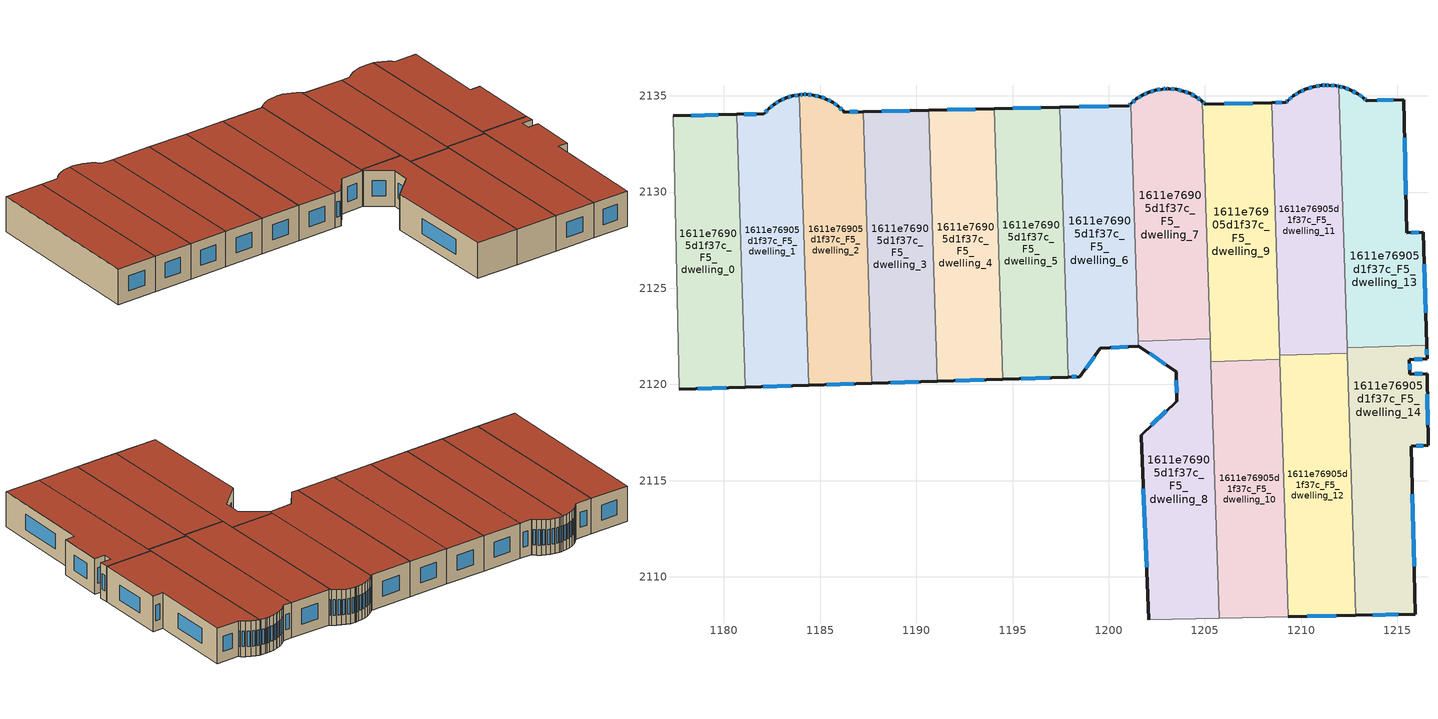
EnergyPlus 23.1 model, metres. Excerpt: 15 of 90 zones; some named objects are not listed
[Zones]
1611e76905d1f37c_F5_dwelling_0
 floor to 1611e76905d1f37c_F4_dwelling_0 (EU_floor_Construction): 1180.66,2134.03 1181.11,2119.85 1177.67,2119.74 1177.35,2133.96 z15
 wall outside (EU_wall_Construction): 1177.67,2119.74 1181.11,2119.85 / 1180.66,2134.03 1177.35,2133.96 z15:18
 wall to 1611e76905d1f37c_F5_dwelling_1 (EU_wall_Construction): 1181.11,2119.85 1180.66,2134.03 z15:18
 wall adiabatic (EU_wall_Construction): 1177.35,2133.96 1177.67,2119.74 z15:18
 window (EU_Window_Construction): 1178.65,2119.77 1180.13,2119.82 / 1179.71,2134.01 1178.3,2133.98 z15.86:17.14
 roof outside (EU_roof_Construction): 1181.11,2119.85 1180.66,2134.03 1177.35,2133.96 1177.67,2119.74 z18
1611e76905d1f37c_F5_dwelling_1
 floor to 1611e76905d1f37c_F4_dwelling_1 (EU_floor_Construction): 1183.93,2135.06 1184.41,2119.95 1181.11,2119.85 1180.66,2134.03 1182.09,2134.07 1182.33,2134.33 1182.6,2134.56 1182.91,2134.75 1183.23,2134.9 1183.58,2135 z15
 wall outside (EU_wall_Construction): 1183.93,2135.06 1183.58,2135 1183.23,2134.9 1182.91,2134.75 1182.6,2134.56 1182.33,2134.33 1182.09,2134.07 / 1181.11,2119.85 1184.41,2119.95 / 1182.08,2134.06 1180.66,2134.03 z15:18
 wall to 1611e76905d1f37c_F5_dwelling_2 (EU_wall_Construction): 1184.41,2119.95 1183.93,2135.06 z15:18
 window (EU_Window_Construction): 1182.26,2134.26 1182.15,2134.14 / 1182.53,2134.49 1182.41,2134.4 / 1182.82,2134.69 1182.69,2134.61 / 1183.14,2134.86 1183,2134.79 / 1183.48,2134.97 1183.33,2134.93 / 1183.83,2135.04 1183.68,2135.02 / 1182.05,2119.88 1183.47,2119.92 / 1181.67,2134.05 1181.06,2134.04 z15.86:17.14
 roof outside (EU_roof_Construction): 1184.41,2119.95 1183.93,2135.06 1183.58,2135 1183.23,2134.9 1182.91,2134.75 1182.6,2134.56 1182.33,2134.33 1182.09,2134.07 1180.66,2134.03 1181.11,2119.85 z18
1611e76905d1f37c_F5_dwelling_10
 floor to 1611e76905d1f37c_F4_dwelling_10 (EU_floor_Construction): 1208.89,2121.3 1209.32,2107.92 1205.73,2107.84 1205.31,2121.19 z15
 wall to 1611e76905d1f37c_F5_dwelling_9 (EU_wall_Construction): 1208.89,2121.3 1205.31,2121.19 z15:18
 wall adiabatic (EU_wall_Construction): 1205.73,2107.84 1209.32,2107.92 z15:18
 wall to 1611e76905d1f37c_F5_dwelling_8 (EU_wall_Construction): 1205.31,2121.19 1205.73,2107.84 z15:18
 wall to 1611e76905d1f37c_F5_dwelling_12 (EU_wall_Construction): 1209.32,2107.92 1208.89,2121.3 z15:18
 roof outside (EU_roof_Construction): 1209.32,2107.92 1208.89,2121.3 1205.31,2121.19 1205.73,2107.84 z18
1611e76905d1f37c_F5_dwelling_11
 floor to 1611e76905d1f37c_F4_dwelling_11 (EU_floor_Construction): 1211.96,2135.5 1212.4,2121.63 1208.88,2121.52 1208.46,2134.65 1209.21,2134.67 1209.29,2134.75 1209.6,2135 1209.93,2135.21 1210.22,2135.34 1210.29,2135.37 1210.66,2135.49 1211.05,2135.55 1211.29,2135.57 1211.45,2135.56 1211.84,2135.53 z15
 wall outside (EU_wall_Construction): 1211.96,2135.5 1211.84,2135.53 1211.45,2135.56 1211.29,2135.57 1211.05,2135.55 1210.66,2135.49 1210.29,2135.37 1210.22,2135.34 1209.93,2135.21 1209.6,2135 1209.29,2134.75 1209.21,2134.67 1208.46,2134.65 z15:18
 wall to 1611e76905d1f37c_F5_dwelling_12 (EU_wall_Construction): 1208.88,2121.52 1212.4,2121.63 z15:18
 wall to 1611e76905d1f37c_F5_dwelling_13 (EU_wall_Construction): 1212.39,2121.92 1211.96,2135.5 z15:18
 wall to 1611e76905d1f37c_F5_dwelling_9 (EU_wall_Construction): 1208.46,2134.65 1208.88,2121.52 z15:18
 wall to 1611e76905d1f37c_F5_dwelling_14 (EU_wall_Construction): 1212.4,2121.63 1212.39,2121.92 z15:18
 window (EU_Window_Construction): 1209.51,2134.93 1209.38,2134.82 / 1209.84,2135.15 1209.69,2135.06 / 1210.14,2135.3 1210.01,2135.25 / 1210.56,2135.45 1210.4,2135.4 / 1210.94,2135.53 1210.78,2135.5 / 1211.22,2135.56 1211.12,2135.55 / 1211.4,2135.56 1211.33,2135.56 / 1211.72,2135.54 1211.56,2135.55 / 1211.92,2135.51 1211.87,2135.52 / 1209,2134.66 1208.68,2134.65 / 1209.27,2134.73 1209.23,2134.69 z15.86:17.14
 roof outside (EU_roof_Construction): 1212.4,2121.63 1211.96,2135.5 1211.84,2135.53 1211.45,2135.56 1211.29,2135.57 1211.05,2135.55 1210.66,2135.49 1210.29,2135.37 1210.22,2135.34 1209.93,2135.21 1209.6,2135 1209.29,2134.75 1209.21,2134.67 1208.46,2134.65 1208.88,2121.52 z18
1611e76905d1f37c_F5_dwelling_12
 floor to 1611e76905d1f37c_F4_dwelling_12 (EU_floor_Construction): 1212.4,2121.63 1212.84,2108 1209.32,2107.92 1208.88,2121.52 z15
 wall outside (EU_wall_Construction): 1209.32,2107.92 1212.84,2108 z15:18
 wall to 1611e76905d1f37c_F5_dwelling_14 (EU_wall_Construction): 1212.84,2108 1212.4,2121.63 z15:18
 wall to 1611e76905d1f37c_F5_dwelling_9 (EU_wall_Construction): 1208.88,2121.52 1208.89,2121.3 z15:18
 window (EU_Window_Construction): 1210.32,2107.94 1211.83,2107.97 z15.86:17.14
 roof outside (EU_roof_Construction): 1212.84,2108 1212.4,2121.63 1208.88,2121.52 1209.32,2107.92 z18
1611e76905d1f37c_F5_dwelling_13
 floor to 1611e76905d1f37c_F4_dwelling_13 (EU_floor_Construction): 1215.33,2134.8 1215.48,2127.88 1216.36,2127.91 1216.53,2122.05 1212.39,2121.92 1211.96,2135.5 1212.22,2135.44 1212.59,2135.3 1212.94,2135.12 1213.26,2134.89 1213.41,2134.76 z15
 wall outside (EU_wall_Construction): 1216.53,2122.05 1216.36,2127.91 1215.48,2127.88 1215.33,2134.8 1213.41,2134.76 1213.26,2134.89 1212.94,2135.12 1212.59,2135.3 1212.22,2135.44 1211.96,2135.5 z15:18
 wall to 1611e76905d1f37c_F5_dwelling_14 (EU_wall_Construction): 1212.39,2121.92 1216.53,2122.05 z15:18
 window (EU_Window_Construction): 1212.15,2135.46 1212.03,2135.48 / 1212.48,2135.34 1212.33,2135.4 / 1212.84,2135.17 1212.69,2135.25 / 1213.16,2134.95 1213.03,2135.05 / 1213.36,2134.8 1213.3,2134.85 / 1214.78,2134.79 1213.96,2134.77 / 1215.44,2129.86 1215.38,2132.82 / 1216.11,2127.9 1215.73,2127.89 / 1216.48,2123.72 1216.41,2126.24 z15.86:17.14
 roof outside (EU_roof_Construction): 1216.53,2122.05 1216.36,2127.91 1215.48,2127.88 1215.33,2134.8 1213.41,2134.76 1213.26,2134.89 1212.94,2135.12 1212.59,2135.3 1212.22,2135.44 1211.96,2135.5 1212.39,2121.92 z18
1611e76905d1f37c_F5_dwelling_14
 floor to 1611e76905d1f37c_F4_dwelling_14 (EU_floor_Construction): 1216.53,2122.05 1216.54,2121.33 1215.63,2121.3 1215.65,2120.53 1216.56,2120.57 1216.59,2116.84 1215.73,2116.79 1215.92,2108.06 1212.84,2108 1212.39,2121.92 z15
 wall outside (EU_wall_Construction): 1212.84,2108 1215.92,2108.06 1215.73,2116.79 1216.59,2116.84 1216.56,2120.57 1215.65,2120.53 1215.63,2121.3 1216.54,2121.33 1216.53,2122.05 z15:18
 window (EU_Window_Construction): 1215.64,2120.75 1215.64,2121.08 / 1216.3,2120.56 1215.91,2120.54 / 1216.58,2117.9 1216.57,2119.5 / 1215.98,2116.81 1216.35,2116.82 / 1215.87,2110.56 1215.79,2114.3 / 1213.72,2108.02 1215.04,2108.04 / 1216.54,2121.53 1216.53,2121.84 / 1215.89,2121.3 1216.28,2121.32 z15.86:17.14
 roof outside (EU_roof_Construction): 1215.92,2108.06 1215.73,2116.79 1216.59,2116.84 1216.56,2120.57 1215.65,2120.53 1215.63,2121.3 1216.54,2121.33 1216.53,2122.05 1212.39,2121.92 1212.84,2108 z18
1611e76905d1f37c_F5_dwelling_2
 floor to 1611e76905d1f37c_F4_dwelling_2 (EU_floor_Construction): 1187.23,2134.18 1187.69,2120.06 1184.41,2119.95 1183.93,2135.06 1184.14,2135.08 1184.29,2135.07 1184.64,2135.04 1184.99,2134.96 1185.33,2134.83 1185.64,2134.67 1185.93,2134.46 1186.2,2134.21 1186.25,2134.16 z15
 wall outside (EU_wall_Construction): 1187.23,2134.18 1186.25,2134.16 1186.2,2134.21 1185.93,2134.46 1185.64,2134.67 1185.33,2134.83 1184.99,2134.96 1184.64,2135.04 1184.29,2135.07 1184.14,2135.08 1183.93,2135.06 / 1184.41,2119.95 1187.69,2120.06 z15:18
 wall to 1611e76905d1f37c_F5_dwelling_3 (EU_wall_Construction): 1187.69,2120.06 1187.23,2134.18 z15:18
 window (EU_Window_Construction): 1184.25,2135.07 1184.18,2135.07 / 1184.54,2135.05 1184.39,2135.06 / 1184.89,2134.98 1184.74,2135.02 / 1185.23,2134.87 1185.09,2134.92 / 1185.55,2134.71 1185.42,2134.79 / 1185.85,2134.52 1185.73,2134.61 / 1186.12,2134.28 1186.01,2134.39 / 1186.95,2134.17 1186.53,2134.16 / 1185.35,2119.98 1186.75,2120.03 / 1184.08,2135.07 1183.99,2135.06 z15.86:17.14
 roof outside (EU_roof_Construction): 1187.69,2120.06 1187.23,2134.18 1186.25,2134.16 1186.2,2134.21 1185.93,2134.46 1185.64,2134.67 1185.33,2134.83 1184.99,2134.96 1184.64,2135.04 1184.29,2135.07 1184.14,2135.08 1183.93,2135.06 1184.41,2119.95 z18
1611e76905d1f37c_F5_dwelling_3
 floor to 1611e76905d1f37c_F4_dwelling_3 (EU_floor_Construction): 1190.63,2134.25 1191.08,2120.17 1187.69,2120.06 1187.23,2134.18 z15
 wall outside (EU_wall_Construction): 1187.69,2120.06 1191.08,2120.17 / 1190.63,2134.25 1187.23,2134.18 z15:18
 wall to 1611e76905d1f37c_F5_dwelling_4 (EU_wall_Construction): 1191.08,2120.17 1190.63,2134.25 z15:18
 window (EU_Window_Construction): 1188.66,2120.09 1190.11,2120.14 / 1189.66,2134.23 1188.21,2134.2 z15.86:17.14
 roof outside (EU_roof_Construction): 1191.08,2120.17 1190.63,2134.25 1187.23,2134.18 1187.69,2120.06 z18
1611e76905d1f37c_F5_dwelling_4
 floor to 1611e76905d1f37c_F4_dwelling_4 (EU_floor_Construction): 1194.04,2134.33 1194.49,2120.28 1191.08,2120.17 1190.63,2134.25 z15
 wall outside (EU_wall_Construction): 1191.08,2120.17 1194.49,2120.28 / 1194.04,2134.33 1190.63,2134.25 z15:18
 wall to 1611e76905d1f37c_F5_dwelling_5 (EU_wall_Construction): 1194.49,2120.28 1194.04,2134.33 z15:18
 window (EU_Window_Construction): 1192.06,2120.2 1193.52,2120.24 / 1193.07,2134.31 1191.61,2134.27 z15.86:17.14
 roof outside (EU_roof_Construction): 1194.49,2120.28 1194.04,2134.33 1190.63,2134.25 1191.08,2120.17 z18
1611e76905d1f37c_F5_dwelling_5
 floor to 1611e76905d1f37c_F4_dwelling_5 (EU_floor_Construction): 1197.45,2134.41 1197.9,2120.38 1194.49,2120.28 1194.04,2134.33 z15
 wall outside (EU_wall_Construction): 1194.49,2120.28 1197.9,2120.38 / 1197.45,2134.41 1194.04,2134.33 z15:18
 wall to 1611e76905d1f37c_F5_dwelling_6 (EU_wall_Construction): 1197.9,2120.38 1197.45,2134.41 z15:18
 window (EU_Window_Construction): 1195.47,2120.31 1196.93,2120.35 / 1196.48,2134.38 1195.02,2134.35 z15.86:17.14
 roof outside (EU_roof_Construction): 1197.9,2120.38 1197.45,2134.41 1194.04,2134.33 1194.49,2120.28 z18
1611e76905d1f37c_F5_dwelling_6
 floor to 1611e76905d1f37c_F4_dwelling_6 (EU_floor_Construction): 1201.14,2134.59 1201.54,2121.99 1199.57,2121.88 1198.49,2120.4 1197.9,2120.38 1197.45,2134.41 1201.03,2134.48 z15
 wall outside (EU_wall_Construction): 1201.14,2134.59 1201.03,2134.48 1197.45,2134.41 / 1197.9,2120.38 1198.49,2120.4 1199.57,2121.88 1201.54,2121.99 z15:18
 wall to 1611e76905d1f37c_F5_dwelling_7 (EU_wall_Construction): 1201.53,2122.25 1201.14,2134.59 z15:18
 wall to 1611e76905d1f37c_F5_dwelling_8 (EU_wall_Construction): 1201.54,2121.99 1201.53,2122.25 z15:18
 window (EU_Window_Construction): 1200.01,2134.46 1198.48,2134.43 / 1201.11,2134.56 1201.06,2134.51 / 1200.13,2121.91 1200.98,2121.96 / 1198.8,2120.82 1199.26,2121.46 / 1198.07,2120.39 1198.32,2120.4 z15.86:17.14
 roof outside (EU_roof_Construction): 1201.54,2121.99 1201.14,2134.59 1201.03,2134.48 1197.45,2134.41 1197.9,2120.38 1198.49,2120.4 1199.57,2121.88 z18
1611e76905d1f37c_F5_dwelling_7
 floor to 1611e76905d1f37c_F4_dwelling_7 (EU_floor_Construction): 1204.83,2134.74 1204.87,2134.7 1205.27,2122.37 1201.53,2122.25 1201.14,2134.59 1201.16,2134.61 1201.44,2134.84 1201.75,2135.04 1202.08,2135.19 1202.43,2135.29 1202.79,2135.36 1203.01,2135.37 1203.1,2135.37 1203.15,2135.37 1203.51,2135.33 1203.87,2135.25 1204.21,2135.12 1204.53,2134.95 z15
 wall outside (EU_wall_Construction): 1204.87,2134.7 1204.83,2134.74 1204.53,2134.95 1204.21,2135.12 1203.87,2135.25 1203.51,2135.33 1203.15,2135.37 1203.1,2135.37 1203.01,2135.37 1202.79,2135.36 1202.43,2135.29 1202.08,2135.19 1201.75,2135.04 1201.44,2134.84 1201.16,2134.61 1201.14,2134.59 z15:18
 wall to 1611e76905d1f37c_F5_dwelling_8 (EU_wall_Construction): 1201.53,2122.25 1205.27,2122.37 z15:18
 wall to 1611e76905d1f37c_F5_dwelling_9 (EU_wall_Construction): 1205.27,2122.37 1204.87,2134.7 z15:18
 window (EU_Window_Construction): 1204.11,2135.16 1203.97,2135.22 / 1204.44,2135 1204.3,2135.08 / 1204.74,2134.8 1204.62,2134.89 / 1201.36,2134.78 1201.24,2134.68 / 1201.66,2134.98 1201.53,2134.9 / 1201.99,2135.15 1201.85,2135.08 / 1202.33,2135.26 1202.18,2135.22 / 1202.69,2135.34 1202.53,2135.31 / 1202.94,2135.37 1202.85,2135.36 / 1203.07,2135.37 1203.03,2135.37 / 1203.41,2135.34 1203.26,2135.36 / 1203.77,2135.28 1203.62,2135.31 z15.86:17.14
 roof outside (EU_roof_Construction): 1205.27,2122.37 1204.87,2134.7 1204.83,2134.74 1204.53,2134.95 1204.21,2135.12 1203.87,2135.25 1203.51,2135.33 1203.15,2135.37 1203.1,2135.37 1203.01,2135.37 1202.79,2135.36 1202.43,2135.29 1202.08,2135.19 1201.75,2135.04 1201.44,2134.84 1201.16,2134.61 1201.14,2134.59 1201.53,2122.25 z18
1611e76905d1f37c_F5_dwelling_8
 floor to 1611e76905d1f37c_F4_dwelling_8 (EU_floor_Construction): 1205.27,2122.37 1205.73,2107.84 1202.08,2107.76 1201.69,2117.31 1201.69,2117.37 1203.52,2119.13 1203.52,2120.65 1201.57,2121.99 1201.54,2121.99 1201.53,2122.25 z15
 wall outside (EU_wall_Construction): 1201.54,2121.99 1201.57,2121.99 1203.52,2120.65 1203.52,2119.13 1201.69,2117.37 1201.69,2117.31 1202.08,2107.76 z15:18
 wall adiabatic (EU_wall_Construction): 1202.08,2107.76 1205.73,2107.84 z15:18
 wall to 1611e76905d1f37c_F5_dwelling_9 (EU_wall_Construction): 1205.31,2121.19 1205.27,2122.37 z15:18
 window (EU_Window_Construction): 1201.8,2114.58 1201.97,2110.49 / 1203,2118.62 1202.21,2117.87 / 1203.52,2120.21 1203.52,2119.56 / 1202.13,2121.61 1202.96,2121.03 z15.86:17.14
 roof outside (EU_roof_Construction): 1205.73,2107.84 1205.27,2122.37 1201.53,2122.25 1201.54,2121.99 1201.57,2121.99 1203.52,2120.65 1203.52,2119.13 1201.69,2117.37 1201.69,2117.31 1202.08,2107.76 z18
1611e76905d1f37c_F5_dwelling_9
 floor to 1611e76905d1f37c_F4_dwelling_9 (EU_floor_Construction): 1208.46,2134.65 1208.89,2121.3 1205.31,2121.19 1204.87,2134.7 1205.02,2134.57 z15
 wall outside (EU_wall_Construction): 1208.46,2134.65 1205.02,2134.57 1204.87,2134.7 z15:18
 window (EU_Window_Construction): 1204.98,2134.61 1204.91,2134.66 / 1207.48,2134.63 1206,2134.59 z15.86:17.14
 roof outside (EU_roof_Construction): 1208.89,2121.3 1208.46,2134.65 1205.02,2134.57 1204.87,2134.7 1205.31,2121.19 z18
[Building]
EU S2 Campaign: North Axis=0; Terrain=City; Solar Distribution=FullExterior
[Site:Location]
Helsinki-Vantaa.AP: Latitude=60.317; Longitude=24.963; Time Zone=2; Elevation=54.6
[SizingPeriod:WeatherFileDays]
AnnualSizingPeriod: Begin Month=1; Begin Day of Month=1; End Month=12; End Day of Month=31; Day of Week for Start Day=Monday; Use Weather File Daylight Saving Period=No; Use Weather File Rain and Snow Indicators=No
[MATERIAL]
EU_InternalMass_Material: Roughness=MediumRough; Thickness=0.1; Conductivity=1; Density=1800; Specific Heat=900; Thermal Absorptance=0.9; Solar Absorptance=0.7; Visible Absorptance=0.7
[MATERIAL:NOMASS] Roughness=MediumRough; Thermal Absorptance=0.9; Solar Absorptance=0.7; Visible Absorptance=0.7
Name | Thermal Resistance
EU_wall_NoMass | 1.10183
EU_roof_NoMass; EU_floor_NoMass | 1.70606
[WINDOWMATERIAL:SIMPLEGLAZINGSYSTEM]
EU_Window_SimpleGlazing: UFactor=3.11035; Solar Heat Gain Coefficient=0.8; Visible Transmittance=0.8
[CONSTRUCTION]
EU_wall_Construction: EU_wall_NoMass
EU_roof_Construction: EU_roof_NoMass
EU_floor_Construction: EU_floor_NoMass
EU_Window_Construction: EU_Window_SimpleGlazing
EU_InternalMass_Construction: EU_InternalMass_Material
[ZONE] Type=1; Multiplier=1; Ceiling Height=autocalculate; Floor Area=autocalculate; Part of Total Floor Area=Yes
Name | Volume
1611e76905d1f37c_F5_dwelling_0; 1611e76905d1f37c_F5_dwelling_4 | 143.917
1611e76905d1f37c_F5_dwelling_1 | 143.889
1611e76905d1f37c_F5_dwelling_10; 1611e76905d1f37c_F5_dwelling_11 | 143.903
1611e76905d1f37c_F5_dwelling_12 | 143.909
1611e76905d1f37c_F5_dwelling_13 | 143.911
1611e76905d1f37c_F5_dwelling_14 | 143.908
1611e76905d1f37c_F5_dwelling_2; 1611e76905d1f37c_F5_dwelling_8 | 143.896
1611e76905d1f37c_F5_dwelling_3 | 143.895
1611e76905d1f37c_F5_dwelling_5 | 143.881
1611e76905d1f37c_F5_dwelling_6 | 143.907
1611e76905d1f37c_F5_dwelling_7 | 143.9
1611e76905d1f37c_F5_dwelling_9 | 143.897
[INTERNALMASS] Construction=EU_InternalMass_Construction
Name | Zone or ZoneList | Surface Area
1611e76905d1f37c_F5_dwelling_0_EU_InternalMass | 1611e76905d1f37c_F5_dwelling_0 | 47.9723
1611e76905d1f37c_F5_dwelling_1_EU_InternalMass | 1611e76905d1f37c_F5_dwelling_1 | 47.9581
1611e76905d1f37c_F5_dwelling_2_EU_InternalMass | 1611e76905d1f37c_F5_dwelling_2 | 47.9652
1611e76905d1f37c_F5_dwelling_3_EU_InternalMass | 1611e76905d1f37c_F5_dwelling_3 | 47.9651
1611e76905d1f37c_F5_dwelling_4_EU_InternalMass | 1611e76905d1f37c_F5_dwelling_4 | 47.9728
1611e76905d1f37c_F5_dwelling_5_EU_InternalMass | 1611e76905d1f37c_F5_dwelling_5 | 47.9601
1611e76905d1f37c_F5_dwelling_6_EU_InternalMass | 1611e76905d1f37c_F5_dwelling_6 | 47.9691
1611e76905d1f37c_F5_dwelling_7_EU_InternalMass | 1611e76905d1f37c_F5_dwelling_7 | 47.967
1611e76905d1f37c_F5_dwelling_8_EU_InternalMass | 1611e76905d1f37c_F5_dwelling_8 | 47.9653
1611e76905d1f37c_F5_dwelling_9_EU_InternalMass | 1611e76905d1f37c_F5_dwelling_9 | 47.9667
1611e76905d1f37c_F5_dwelling_10_EU_InternalMass | 1611e76905d1f37c_F5_dwelling_10 | 47.9673
1611e76905d1f37c_F5_dwelling_11_EU_InternalMass | 1611e76905d1f37c_F5_dwelling_11 | 47.9675
1611e76905d1f37c_F5_dwelling_12_EU_InternalMass | 1611e76905d1f37c_F5_dwelling_12 | 47.9707
1611e76905d1f37c_F5_dwelling_13_EU_InternalMass | 1611e76905d1f37c_F5_dwelling_13 | 47.9705
1611e76905d1f37c_F5_dwelling_14_EU_InternalMass | 1611e76905d1f37c_F5_dwelling_14 | 47.9692
[OTHEREQUIPMENT] Fuel Type=Electricity; Design Level Calculation Method=Watts/Area; Power per Zone Floor Area=1; Fraction Latent=0; Fraction Radiant=0; Fraction Lost=0; Carbon Dioxide Generation Rate=0; EndUse Subcategory=EU_Step8_InternalGains
Name | Zone or ZoneList or Space or SpaceList | Schedule
EU_Step8_InternalGain_1611e76905d1f37c_F5_dwelling_0_f000 | 1611e76905d1f37c_F5_dwelling_0 | EU_Step8_GainSchedule_1611e76905d1f37c_F5_dwelling_0_f000
EU_Step8_InternalGain_1611e76905d1f37c_F5_dwelling_1_f000 | 1611e76905d1f37c_F5_dwelling_1 | EU_Step8_GainSchedule_1611e76905d1f37c_F5_dwelling_1_f000
EU_Step8_InternalGain_1611e76905d1f37c_F5_dwelling_2_f000 | 1611e76905d1f37c_F5_dwelling_2 | EU_Step8_GainSchedule_1611e76905d1f37c_F5_dwelling_2_f000
EU_Step8_InternalGain_1611e76905d1f37c_F5_dwelling_3_f000 | 1611e76905d1f37c_F5_dwelling_3 | EU_Step8_GainSchedule_1611e76905d1f37c_F5_dwelling_3_f000
EU_Step8_InternalGain_1611e76905d1f37c_F5_dwelling_4_f000 | 1611e76905d1f37c_F5_dwelling_4 | EU_Step8_GainSchedule_1611e76905d1f37c_F5_dwelling_4_f000
EU_Step8_InternalGain_1611e76905d1f37c_F5_dwelling_5_f000 | 1611e76905d1f37c_F5_dwelling_5 | EU_Step8_GainSchedule_1611e76905d1f37c_F5_dwelling_5_f000
EU_Step8_InternalGain_1611e76905d1f37c_F5_dwelling_6_f000 | 1611e76905d1f37c_F5_dwelling_6 | EU_Step8_GainSchedule_1611e76905d1f37c_F5_dwelling_6_f000
EU_Step8_InternalGain_1611e76905d1f37c_F5_dwelling_7_f000 | 1611e76905d1f37c_F5_dwelling_7 | EU_Step8_GainSchedule_1611e76905d1f37c_F5_dwelling_7_f000
EU_Step8_InternalGain_1611e76905d1f37c_F5_dwelling_8_f000 | 1611e76905d1f37c_F5_dwelling_8 | EU_Step8_GainSchedule_1611e76905d1f37c_F5_dwelling_8_f000
EU_Step8_InternalGain_1611e76905d1f37c_F5_dwelling_9_f000 | 1611e76905d1f37c_F5_dwelling_9 | EU_Step8_GainSchedule_1611e76905d1f37c_F5_dwelling_9_f000
EU_Step8_InternalGain_1611e76905d1f37c_F5_dwelling_10_f000 | 1611e76905d1f37c_F5_dwelling_10 | EU_Step8_GainSchedule_1611e76905d1f37c_F5_dwelling_10_f000
EU_Step8_InternalGain_1611e76905d1f37c_F5_dwelling_11_f000 | 1611e76905d1f37c_F5_dwelling_11 | EU_Step8_GainSchedule_1611e76905d1f37c_F5_dwelling_11_f000
EU_Step8_InternalGain_1611e76905d1f37c_F5_dwelling_12_f000 | 1611e76905d1f37c_F5_dwelling_12 | EU_Step8_GainSchedule_1611e76905d1f37c_F5_dwelling_12_f000
EU_Step8_InternalGain_1611e76905d1f37c_F5_dwelling_13_f000 | 1611e76905d1f37c_F5_dwelling_13 | EU_Step8_GainSchedule_1611e76905d1f37c_F5_dwelling_13_f000
EU_Step8_InternalGain_1611e76905d1f37c_F5_dwelling_14_f000 | 1611e76905d1f37c_F5_dwelling_14 | EU_Step8_GainSchedule_1611e76905d1f37c_F5_dwelling_14_f000
[ZONEVENTILATION:DESIGNFLOWRATE] Schedule=EU_AlwaysOn; Design Flow Rate Calculation Method=AirChanges/Hour; Air Changes per Hour=0.756316; Ventilation Type=Natural; Fan Pressure Rise=0; Fan Total Efficiency=1; Constant Term Coefficient=1; Temperature Term Coefficient=0; Velocity Term Coefficient=0; Velocity Squared Term Coefficient=0; Minimum Indoor Temperature=-100; Maximum Indoor Temperature=100; Delta Temperature=-100; Minimum Outdoor Temperature=-100; Maximum Outdoor Temperature=100; Maximum Wind Speed=40
Name | Zone or ZoneList or Space or SpaceList
EU_ConstantAir_1611e76905d1f37c_F5_dwelling_0 | 1611e76905d1f37c_F5_dwelling_0
EU_ConstantAir_1611e76905d1f37c_F5_dwelling_1 | 1611e76905d1f37c_F5_dwelling_1
EU_ConstantAir_1611e76905d1f37c_F5_dwelling_2 | 1611e76905d1f37c_F5_dwelling_2
EU_ConstantAir_1611e76905d1f37c_F5_dwelling_3 | 1611e76905d1f37c_F5_dwelling_3
EU_ConstantAir_1611e76905d1f37c_F5_dwelling_4 | 1611e76905d1f37c_F5_dwelling_4
EU_ConstantAir_1611e76905d1f37c_F5_dwelling_5 | 1611e76905d1f37c_F5_dwelling_5
EU_ConstantAir_1611e76905d1f37c_F5_dwelling_6 | 1611e76905d1f37c_F5_dwelling_6
EU_ConstantAir_1611e76905d1f37c_F5_dwelling_7 | 1611e76905d1f37c_F5_dwelling_7
EU_ConstantAir_1611e76905d1f37c_F5_dwelling_8 | 1611e76905d1f37c_F5_dwelling_8
EU_ConstantAir_1611e76905d1f37c_F5_dwelling_9 | 1611e76905d1f37c_F5_dwelling_9
EU_ConstantAir_1611e76905d1f37c_F5_dwelling_10 | 1611e76905d1f37c_F5_dwelling_10
EU_ConstantAir_1611e76905d1f37c_F5_dwelling_11 | 1611e76905d1f37c_F5_dwelling_11
EU_ConstantAir_1611e76905d1f37c_F5_dwelling_12 | 1611e76905d1f37c_F5_dwelling_12
EU_ConstantAir_1611e76905d1f37c_F5_dwelling_13 | 1611e76905d1f37c_F5_dwelling_13
EU_ConstantAir_1611e76905d1f37c_F5_dwelling_14 | 1611e76905d1f37c_F5_dwelling_14
[HVACTEMPLATE:ZONE:IDEALLOADSAIRSYSTEM] System Availability Schedule=EU_AlwaysOn; Maximum Heating Supply Air Temperature=50; Minimum Cooling Supply Air Temperature=13; Maximum Heating Supply Air Humidity Ratio=0.0156; Minimum Cooling Supply Air Humidity Ratio=0.0077; Heating Limit=NoLimit; Cooling Limit=NoLimit; Heating Availability Schedule=EU_AlwaysOn; Cooling Availability Schedule=EU_CoolingOff; Dehumidification Control Type=ConstantSensibleHeatRatio; Cooling Sensible Heat Ratio=0.7; Dehumidification Setpoint=60; Humidification Control Type=None; Humidification Setpoint=30; Outdoor Air Method=None; Outdoor Air Flow Rate per Person=0.00944; Outdoor Air Flow Rate per Zone Floor Area=0; Outdoor Air Flow Rate per Zone=0; Demand Controlled Ventilation Type=None; Outdoor Air Economizer Type=NoEconomizer; Heat Recovery Type=None; Sensible Heat Recovery Effectiveness=0.7; Latent Heat Recovery Effectiveness=0.65
Name | Template Thermostat
1611e76905d1f37c_F5_dwelling_0 | EU_HeatOnly_1611e76905d1f37c_F5_dwelling_0
1611e76905d1f37c_F5_dwelling_1 | EU_HeatOnly_1611e76905d1f37c_F5_dwelling_1
1611e76905d1f37c_F5_dwelling_2 | EU_HeatOnly_1611e76905d1f37c_F5_dwelling_2
1611e76905d1f37c_F5_dwelling_3 | EU_HeatOnly_1611e76905d1f37c_F5_dwelling_3
1611e76905d1f37c_F5_dwelling_4 | EU_HeatOnly_1611e76905d1f37c_F5_dwelling_4
1611e76905d1f37c_F5_dwelling_5 | EU_HeatOnly_1611e76905d1f37c_F5_dwelling_5
1611e76905d1f37c_F5_dwelling_6 | EU_HeatOnly_1611e76905d1f37c_F5_dwelling_6
1611e76905d1f37c_F5_dwelling_7 | EU_HeatOnly_1611e76905d1f37c_F5_dwelling_7
1611e76905d1f37c_F5_dwelling_8 | EU_HeatOnly_1611e76905d1f37c_F5_dwelling_8
1611e76905d1f37c_F5_dwelling_9 | EU_HeatOnly_1611e76905d1f37c_F5_dwelling_9
1611e76905d1f37c_F5_dwelling_10 | EU_HeatOnly_1611e76905d1f37c_F5_dwelling_10
1611e76905d1f37c_F5_dwelling_11 | EU_HeatOnly_1611e76905d1f37c_F5_dwelling_11
1611e76905d1f37c_F5_dwelling_12 | EU_HeatOnly_1611e76905d1f37c_F5_dwelling_12
1611e76905d1f37c_F5_dwelling_13 | EU_HeatOnly_1611e76905d1f37c_F5_dwelling_13
1611e76905d1f37c_F5_dwelling_14 | EU_HeatOnly_1611e76905d1f37c_F5_dwelling_14
[SIZING:ZONE] Zone Cooling Design Supply Air Temperature Input Method=SupplyAirTemperature; Zone Cooling Design Supply Air Temperature=13; Zone Heating Design Supply Air Temperature Input Method=SupplyAirTemperature; Zone Heating Design Supply Air Temperature=50; Zone Cooling Design Supply Air Humidity Ratio=0.008; Zone Heating Design Supply Air Humidity Ratio=0.008; Cooling Design Air Flow Method=DesignDay; Cooling Design Air Flow Rate=0; Cooling Minimum Air Flow per Zone Floor Area=0.000762; Cooling Minimum Air Flow=0; Cooling Minimum Air Flow Fraction=0.2; Heating Design Air Flow Method=DesignDay; Heating Design Air Flow Rate=0; Heating Maximum Air Flow per Zone Floor Area=0.002032; Heating Maximum Air Flow=0.141576; Heating Maximum Air Flow Fraction=0.3; Account for Dedicated Outdoor Air System=No; Dedicated Outdoor Air System Control Strategy=NeutralSupplyAir; Dedicated Outdoor Air Low Setpoint Temperature for Design=autosize; Dedicated Outdoor Air High Setpoint Temperature for Design=autosize; Zone Load Sizing Method=Sensible Load Only No Latent Load; Zone Latent Cooling Design Supply Air Humidity Ratio Input Method=HumidityRatioDifference; Zone Cooling Design Supply Air Humidity Ratio Difference=0.005; Zone Latent Heating Design Supply Air Humidity Ratio Input Method=HumidityRatioDifference; Zone Humidification Design Supply Air Humidity Ratio Difference=0.005
1611e76905d1f37c_F5_dwelling_0; 1611e76905d1f37c_F5_dwelling_1; 1611e76905d1f37c_F5_dwelling_2; 1611e76905d1f37c_F5_dwelling_3; 1611e76905d1f37c_F5_dwelling_4; 1611e76905d1f37c_F5_dwelling_5; 1611e76905d1f37c_F5_dwelling_6; 1611e76905d1f37c_F5_dwelling_7; 1611e76905d1f37c_F5_dwelling_8; 1611e76905d1f37c_F5_dwelling_9; 1611e76905d1f37c_F5_dwelling_10; 1611e76905d1f37c_F5_dwelling_11; 1611e76905d1f37c_F5_dwelling_12; 1611e76905d1f37c_F5_dwelling_13; 1611e76905d1f37c_F5_dwelling_14
[SCHEDULE:CONSTANT]
Name | Hourly Value
EU_AlwaysOn | 1
EU_CoolingOff | 0
[SCHEDULE:FILE] Column Number=1; Rows to Skip at Top=0; Number of Hours of Data=8760; Column Separator=Comma; Interpolate to Timestep=No; Minutes per Item=60; Adjust Schedule for Daylight Savings=Yes
Name | File
EU_Step8_GainSchedule_1611e76905d1f37c_F5_dwelling_0_f000 | ../../schedules/1611e76905d1f37c/1611e76905d1f37c_F5_dwelling_0_f000_gain.csv
EU_Step8_GainSchedule_1611e76905d1f37c_F5_dwelling_1_f000 | ../../schedules/1611e76905d1f37c/1611e76905d1f37c_F5_dwelling_1_f000_gain.csv
EU_Step8_GainSchedule_1611e76905d1f37c_F5_dwelling_2_f000 | ../../schedules/1611e76905d1f37c/1611e76905d1f37c_F5_dwelling_2_f000_gain.csv
EU_Step8_GainSchedule_1611e76905d1f37c_F5_dwelling_3_f000 | ../../schedules/1611e76905d1f37c/1611e76905d1f37c_F5_dwelling_3_f000_gain.csv
EU_Step8_GainSchedule_1611e76905d1f37c_F5_dwelling_4_f000 | ../../schedules/1611e76905d1f37c/1611e76905d1f37c_F5_dwelling_4_f000_gain.csv
EU_Step8_GainSchedule_1611e76905d1f37c_F5_dwelling_5_f000 | ../../schedules/1611e76905d1f37c/1611e76905d1f37c_F5_dwelling_5_f000_gain.csv
EU_Step8_GainSchedule_1611e76905d1f37c_F5_dwelling_6_f000 | ../../schedules/1611e76905d1f37c/1611e76905d1f37c_F5_dwelling_6_f000_gain.csv
EU_Step8_GainSchedule_1611e76905d1f37c_F5_dwelling_7_f000 | ../../schedules/1611e76905d1f37c/1611e76905d1f37c_F5_dwelling_7_f000_gain.csv
EU_Step8_GainSchedule_1611e76905d1f37c_F5_dwelling_8_f000 | ../../schedules/1611e76905d1f37c/1611e76905d1f37c_F5_dwelling_8_f000_gain.csv
EU_Step8_GainSchedule_1611e76905d1f37c_F5_dwelling_9_f000 | ../../schedules/1611e76905d1f37c/1611e76905d1f37c_F5_dwelling_9_f000_gain.csv
EU_Step8_GainSchedule_1611e76905d1f37c_F5_dwelling_10_f000 | ../../schedules/1611e76905d1f37c/1611e76905d1f37c_F5_dwelling_10_f000_gain.csv
EU_Step8_GainSchedule_1611e76905d1f37c_F5_dwelling_11_f000 | ../../schedules/1611e76905d1f37c/1611e76905d1f37c_F5_dwelling_11_f000_gain.csv
EU_Step8_GainSchedule_1611e76905d1f37c_F5_dwelling_12_f000 | ../../schedules/1611e76905d1f37c/1611e76905d1f37c_F5_dwelling_12_f000_gain.csv
EU_Step8_GainSchedule_1611e76905d1f37c_F5_dwelling_13_f000 | ../../schedules/1611e76905d1f37c/1611e76905d1f37c_F5_dwelling_13_f000_gain.csv
EU_Step8_GainSchedule_1611e76905d1f37c_F5_dwelling_14_f000 | ../../schedules/1611e76905d1f37c/1611e76905d1f37c_F5_dwelling_14_f000_gain.csv
